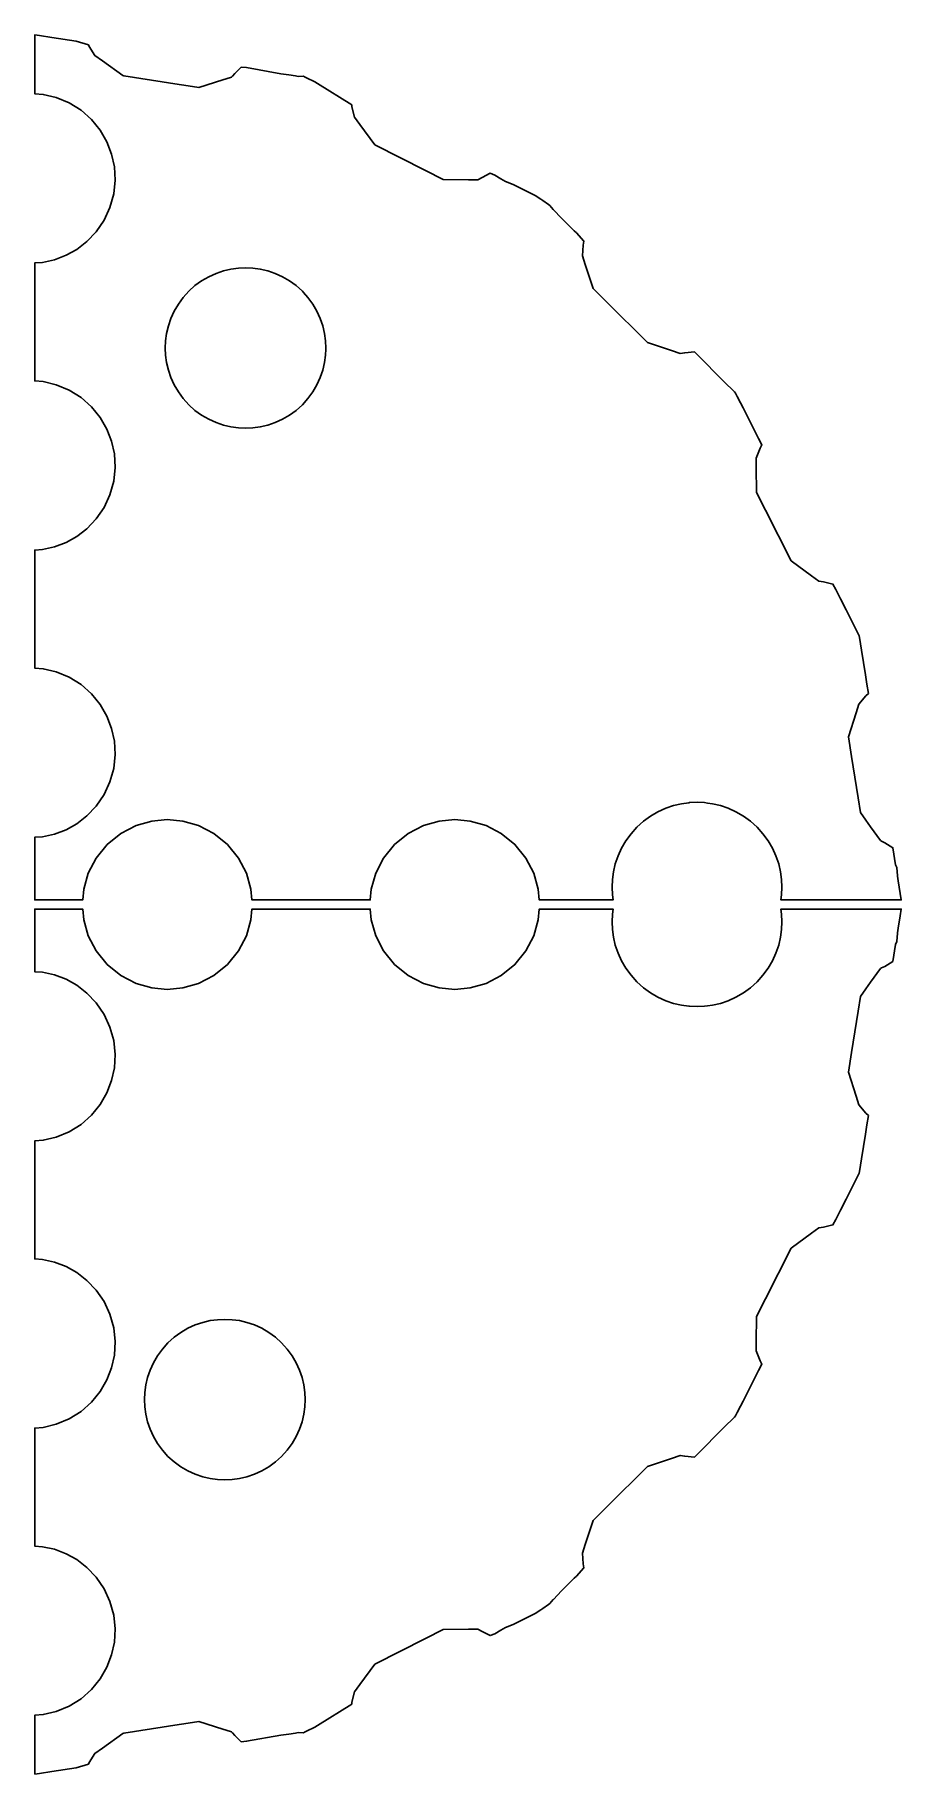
# Model space of a CAD drawing. Extents: x 155.1 to 170.2, y 223.8 to 254.1.
import ezdxf

# ---------------------------------------------------------------- set-up
doc = ezdxf.new("R2010")
doc.units = 0
doc.layers.add('DEFAULT', color=7, linetype='CONTINUOUS')

msp = doc.modelspace()

# ---------------------------------------------------------------- linework, layer by layer
at = {"layer": 'DEFAULT'}
for points in [[(155.089, 254.11), (155.089, 254.11), (155.167, 254.097), (155.384, 254.063), (155.805, 253.996), (156.021, 253.937), (156.035, 253.908), (156.134, 253.747), (156.262, 253.656), (156.619, 253.401), (156.638, 253.398), (157.596, 253.246), (157.681, 253.232), (157.938, 253.192), (158.356, 253.324), (158.491, 253.367), (158.51, 253.373), (158.524, 253.387), (158.569, 253.434), (158.676, 253.545), (158.772, 253.538), (159.366, 253.432), (159.505, 253.411), (159.621, 253.395), (159.67, 253.383), (159.763, 253.388), (159.779, 253.379), (159.815, 253.361), (159.958, 253.288), (160.007, 253.263), (160.6, 252.89), (160.605, 252.858), (160.649, 252.675), (160.743, 252.549), (161.003, 252.196), (161.885, 251.746), (162.193, 251.589), (162.632, 251.586), (162.794, 251.585), (162.869, 251.625), (163.006, 251.698), (163.091, 251.665), (163.195, 251.6), (163.278, 251.554), (163.409, 251.505), (163.793, 251.31), (163.891, 251.245), (163.927, 251.224), (164.022, 251.157), (164.044, 251.138), (164.106, 251.067), (164.108, 251.065), (164.249, 250.919), (164.472, 250.697), (164.508, 250.661), (164.638, 250.514), (164.627, 250.448), (164.613, 250.26), (164.662, 250.111), (164.801, 249.695), (165.016, 249.48), (165.046, 249.45), (165.732, 248.764), (165.745, 248.75), (166.162, 248.612), (166.315, 248.561), (166.395, 248.575), (166.561, 248.587), (166.636, 248.512), (166.764, 248.384), (166.917, 248.23), (167.071, 248.076), (167.257, 247.891), (167.277, 247.871), (167.308, 247.81), (167.362, 247.704), (167.408, 247.613), (167.678, 247.083), (167.737, 246.969), (167.707, 246.913), (167.635, 246.739), (167.637, 246.581), (167.64, 246.143), (167.797, 245.835), (168.246, 244.953), (168.599, 244.692), (168.729, 244.596), (168.809, 244.585), (168.971, 244.546), (169.02, 244.451), (169.102, 244.289), (169.2, 244.096), (169.318, 243.865), (169.418, 243.668), (169.43, 243.644), (169.435, 243.615), (169.47, 243.397), (169.504, 243.181), (169.538, 242.964), (169.563, 242.806), (169.589, 242.643), (169.544, 242.599), (169.422, 242.456), (169.375, 242.306), (169.242, 241.887), (169.296, 241.546), (169.411, 240.824), (169.451, 240.568), (169.544, 240.438), (169.628, 240.321), (169.8, 240.08), (169.819, 240.071), (169.873, 240.044), (170.015, 239.957), (170.062, 239.661), (170.086, 239.612), (170.093, 239.464), (170.094, 239.46), (170.1, 239.419), (170.106, 239.379), (170.141, 239.162), (170.159, 239.048), (168.066, 239.048), (168.079, 239.136), (168.085, 239.269), (168.079, 239.402), (168.06, 239.538), (168.028, 239.675), (167.981, 239.813), (167.919, 239.948), (167.844, 240.078), (167.754, 240.2), (167.652, 240.314), (167.538, 240.416), (167.415, 240.506), (167.285, 240.582), (167.151, 240.643), (167.013, 240.69), (166.876, 240.722), (166.79, 240.734), (166.74, 240.741), (166.607, 240.747), (166.474, 240.741), (166.467, 240.74), (166.338, 240.722), (166.2, 240.69), (166.063, 240.643), (165.928, 240.582), (165.798, 240.506), (165.675, 240.416), (165.562, 240.314), (165.459, 240.2), (165.37, 240.078), (165.294, 239.948), (165.233, 239.813), (165.186, 239.675), (165.153, 239.538), (165.135, 239.402), (165.129, 239.269), (165.135, 239.136), (165.147, 239.048), (163.863, 239.048), (163.846, 239.237), (163.767, 239.512), (163.63, 239.777), (163.438, 240.013), (163.201, 240.205), (162.937, 240.342), (162.662, 240.421), (162.392, 240.446), (162.123, 240.421), (161.848, 240.342), (161.583, 240.205), (161.347, 240.013), (161.155, 239.777), (161.018, 239.512), (160.939, 239.237), (160.922, 239.048), (158.863, 239.048), (158.846, 239.237), (158.767, 239.512), (158.63, 239.777), (158.438, 240.013), (158.201, 240.205), (157.937, 240.342), (157.662, 240.421), (157.392, 240.446), (157.123, 240.421), (156.848, 240.342), (156.583, 240.205), (156.347, 240.013), (156.155, 239.777), (156.018, 239.512), (155.939, 239.237), (155.922, 239.048), (155.087, 239.048), (155.087, 240.139), (155.219, 240.148), (155.429, 240.194), (155.63, 240.27), (155.816, 240.374), (155.995, 240.511), (156.157, 240.682), (156.293, 240.881), (156.395, 241.102), (156.46, 241.338), (156.485, 241.578), (156.472, 241.812), (156.424, 242.033), (156.343, 242.244), (156.226, 242.447), (156.074, 242.634), (155.891, 242.796), (155.684, 242.925), (155.461, 243.018), (155.233, 243.072), (155.087, 243.083), (155.087, 245.139), (155.219, 245.148), (155.429, 245.194), (155.63, 245.27), (155.816, 245.374), (155.995, 245.511), (156.157, 245.682), (156.293, 245.881), (156.395, 246.102), (156.46, 246.338), (156.485, 246.578), (156.472, 246.812), (156.424, 247.033), (156.343, 247.244), (156.226, 247.447), (156.074, 247.634), (155.891, 247.796), (155.684, 247.925), (155.461, 248.018), (155.233, 248.072), (155.087, 248.083), (155.087, 250.139), (155.219, 250.148), (155.429, 250.194), (155.63, 250.27), (155.816, 250.374), (155.995, 250.511), (156.157, 250.682), (156.293, 250.881), (156.395, 251.102), (156.46, 251.338), (156.485, 251.578), (156.472, 251.812), (156.424, 252.033), (156.343, 252.244), (156.226, 252.447), (156.074, 252.634), (155.891, 252.796), (155.684, 252.925), (155.461, 253.018), (155.233, 253.072), (155.087, 253.083), (155.087, 253.631)], [(158.628, 250.049), (158.754, 250.054), (158.88, 250.049), (159.008, 250.031), (159.139, 250), (159.269, 249.956), (159.396, 249.898), (159.519, 249.826), (159.635, 249.742), (159.743, 249.645), (159.763, 249.622), (159.839, 249.537), (159.924, 249.421), (159.996, 249.298), (160.054, 249.171), (160.098, 249.041), (160.129, 248.911), (160.146, 248.782), (160.152, 248.656), (160.151, 248.639), (160.146, 248.531), (160.129, 248.402), (160.098, 248.272), (160.054, 248.142), (159.996, 248.014), (159.924, 247.891), (159.839, 247.775), (159.743, 247.668), (159.635, 247.571), (159.519, 247.486), (159.396, 247.415), (159.269, 247.357), (159.139, 247.313), (159.008, 247.282), (158.88, 247.264), (158.754, 247.259), (158.628, 247.264), (158.5, 247.282), (158.369, 247.313), (158.24, 247.357), (158.112, 247.415), (157.989, 247.486), (157.873, 247.571), (157.766, 247.668), (157.669, 247.775), (157.584, 247.891), (157.512, 248.014), (157.454, 248.142), (157.41, 248.272), (157.38, 248.402), (157.362, 248.531), (157.356, 248.656), (157.362, 248.782), (157.38, 248.911), (157.41, 249.041), (157.454, 249.171), (157.512, 249.298), (157.584, 249.421), (157.669, 249.537), (157.766, 249.645), (157.873, 249.742), (157.989, 249.826), (158.112, 249.898), (158.24, 249.956), (158.369, 250), (158.5, 250.031)], [(155.089, 223.825), (155.089, 223.825), (155.167, 223.838), (155.384, 223.872), (155.805, 223.939), (156.021, 223.998), (156.035, 224.027), (156.134, 224.188), (156.262, 224.279), (156.619, 224.535), (156.638, 224.538), (157.596, 224.689), (157.681, 224.703), (157.938, 224.744), (158.356, 224.611), (158.491, 224.568), (158.51, 224.562), (158.524, 224.548), (158.569, 224.501), (158.676, 224.39), (158.772, 224.398), (159.366, 224.503), (159.505, 224.524), (159.621, 224.541), (159.67, 224.552), (159.763, 224.548), (159.779, 224.556), (159.815, 224.574), (159.958, 224.647), (160.007, 224.672), (160.6, 225.046), (160.605, 225.077), (160.649, 225.26), (160.743, 225.387), (161.003, 225.74), (161.885, 226.189), (162.193, 226.346), (162.632, 226.349), (162.794, 226.35), (162.869, 226.311), (163.006, 226.238), (163.091, 226.271), (163.195, 226.336), (163.278, 226.381), (163.409, 226.43), (163.793, 226.625), (163.891, 226.69), (163.927, 226.712), (164.022, 226.778), (164.044, 226.797), (164.106, 226.869), (164.108, 226.87), (164.249, 227.016), (164.472, 227.238), (164.508, 227.274), (164.638, 227.421), (164.627, 227.487), (164.613, 227.675), (164.662, 227.824), (164.801, 228.24), (165.016, 228.456), (165.046, 228.485), (165.745, 229.185), (166.162, 229.324), (166.315, 229.375), (166.395, 229.361), (166.561, 229.348), (166.636, 229.423), (166.764, 229.551), (166.917, 229.705), (167.071, 229.859), (167.257, 230.044), (167.277, 230.064), (167.308, 230.125), (167.362, 230.231), (167.408, 230.322), (167.678, 230.852), (167.737, 230.966), (167.707, 231.022), (167.635, 231.196), (167.637, 231.354), (167.64, 231.793), (167.797, 232.1), (168.246, 232.982), (168.599, 233.243), (168.729, 233.339), (168.809, 233.35), (168.971, 233.389), (169.02, 233.484), (169.102, 233.646), (169.2, 233.839), (169.318, 234.07), (169.418, 234.267), (169.43, 234.291), (169.435, 234.32), (169.47, 234.538), (169.504, 234.755), (169.538, 234.971), (169.563, 235.129), (169.589, 235.292), (169.544, 235.336), (169.422, 235.479), (169.375, 235.63), (169.242, 236.048), (169.296, 236.389), (169.411, 237.112), (169.451, 237.367), (169.544, 237.497), (169.628, 237.614), (169.8, 237.855), (169.819, 237.864), (169.873, 237.891), (170.015, 237.978), (170.062, 238.274), (170.086, 238.323), (170.093, 238.471), (170.094, 238.476), (170.1, 238.516), (170.106, 238.556), (170.141, 238.773), (170.159, 238.888), (168.066, 238.888), (168.079, 238.799), (168.085, 238.666), (168.079, 238.534), (168.06, 238.397), (168.028, 238.26), (167.981, 238.122), (167.919, 237.988), (167.844, 237.858), (167.754, 237.735), (167.652, 237.621), (167.538, 237.519), (167.415, 237.429), (167.285, 237.354), (167.151, 237.292), (167.013, 237.246), (166.876, 237.213), (166.79, 237.201), (166.74, 237.195), (166.607, 237.189), (166.474, 237.195), (166.467, 237.195), (166.338, 237.213), (166.2, 237.246), (166.063, 237.292), (165.928, 237.354), (165.798, 237.429), (165.675, 237.519), (165.562, 237.621), (165.459, 237.735), (165.37, 237.858), (165.294, 237.988), (165.233, 238.122), (165.186, 238.26), (165.153, 238.397), (165.135, 238.534), (165.129, 238.666), (165.135, 238.799), (165.147, 238.888), (163.863, 238.888), (163.846, 238.698), (163.767, 238.423), (163.63, 238.159), (163.438, 237.922), (163.201, 237.73), (162.937, 237.593), (162.662, 237.514), (162.392, 237.489), (162.123, 237.514), (161.848, 237.593), (161.583, 237.73), (161.347, 237.922), (161.155, 238.159), (161.018, 238.423), (160.939, 238.698), (160.922, 238.888), (158.863, 238.888), (158.846, 238.698), (158.767, 238.423), (158.63, 238.159), (158.438, 237.922), (158.201, 237.73), (157.937, 237.593), (157.662, 237.514), (157.392, 237.489), (157.123, 237.514), (156.848, 237.593), (156.583, 237.73), (156.347, 237.922), (156.155, 238.159), (156.018, 238.423), (155.939, 238.698), (155.922, 238.888), (155.087, 238.888), (155.087, 237.797), (155.219, 237.787), (155.429, 237.741), (155.63, 237.665), (155.816, 237.561), (155.995, 237.424), (156.157, 237.254), (156.293, 237.054), (156.395, 236.833), (156.46, 236.597), (156.485, 236.357), (156.472, 236.123), (156.424, 235.902), (156.343, 235.691), (156.226, 235.488), (156.074, 235.301), (155.891, 235.139), (155.684, 235.01), (155.461, 234.918), (155.233, 234.864), (155.087, 234.852), (155.087, 232.797), (155.219, 232.787), (155.429, 232.741), (155.63, 232.665), (155.816, 232.561), (155.995, 232.424), (156.157, 232.254), (156.293, 232.054), (156.395, 231.833), (156.46, 231.597), (156.485, 231.357), (156.472, 231.123), (156.424, 230.902), (156.343, 230.691), (156.226, 230.488), (156.074, 230.301), (155.891, 230.139), (155.684, 230.01), (155.461, 229.918), (155.233, 229.864), (155.087, 229.852), (155.087, 227.797), (155.219, 227.787), (155.429, 227.741), (155.63, 227.665), (155.816, 227.561), (155.995, 227.424), (156.157, 227.254), (156.293, 227.054), (156.395, 226.833), (156.46, 226.597), (156.485, 226.357), (156.472, 226.123), (156.424, 225.902), (156.343, 225.691), (156.226, 225.488), (156.074, 225.301), (155.891, 225.139), (155.684, 225.01), (155.461, 224.918), (155.233, 224.864), (155.087, 224.852), (155.087, 224.304)], [(158.267, 231.739), (158.392, 231.745), (158.518, 231.739), (158.647, 231.722), (158.777, 231.691), (158.907, 231.647), (159.034, 231.589), (159.157, 231.517), (159.273, 231.432), (159.381, 231.336), (159.478, 231.228), (159.562, 231.112), (159.634, 230.989), (159.692, 230.862), (159.736, 230.732), (159.767, 230.602), (159.785, 230.473), (159.79, 230.347), (159.785, 230.222), (159.767, 230.093), (159.736, 229.963), (159.692, 229.833), (159.634, 229.705), (159.562, 229.582), (159.478, 229.466), (159.381, 229.359), (159.273, 229.262), (159.157, 229.177), (159.034, 229.105), (158.907, 229.047), (158.777, 229.003), (158.647, 228.973), (158.518, 228.955), (158.392, 228.949), (158.267, 228.955), (158.138, 228.973), (158.008, 229.003), (157.878, 229.047), (157.75, 229.105), (157.628, 229.177), (157.511, 229.262), (157.404, 229.359), (157.307, 229.466), (157.222, 229.582), (157.151, 229.705), (157.093, 229.833), (157.049, 229.963), (157.018, 230.093), (157, 230.222), (156.995, 230.347), (157, 230.473), (157.018, 230.602), (157.049, 230.732), (157.093, 230.862), (157.151, 230.989), (157.222, 231.112), (157.307, 231.228), (157.404, 231.336), (157.511, 231.432), (157.628, 231.517), (157.75, 231.589), (157.878, 231.647), (158.008, 231.691), (158.138, 231.722)]]:
    msp.add_lwpolyline(points, close=True, dxfattribs=at)

doc.saveas('drawing.dxf')
